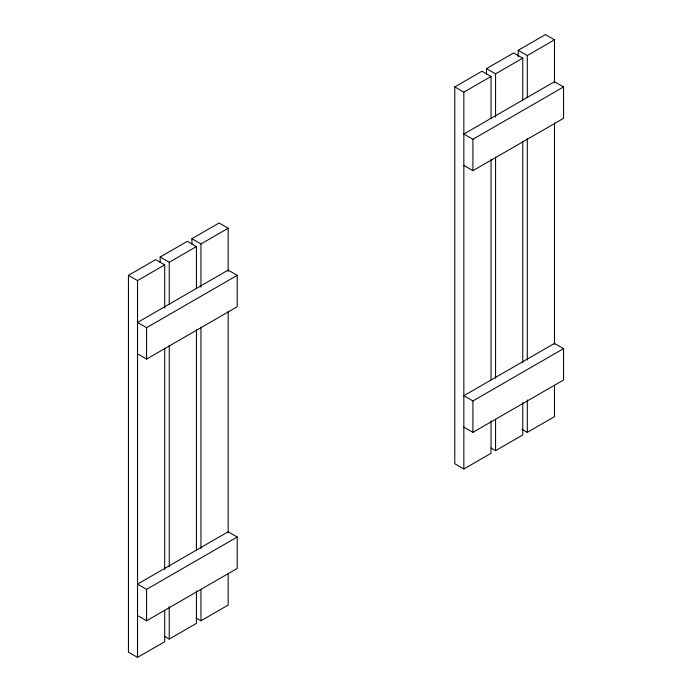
<?xml version="1.0" encoding="UTF-8"?>
<svg xmlns="http://www.w3.org/2000/svg" width="692" height="692" viewBox="0 0 692 692"><rect width="100%" height="100%" fill="white"/><g stroke="black" fill="none" stroke-linecap="round" stroke-linejoin="round"><path stroke-width="1.04" d="M164.705 610.387L164.705 641.7L137.509 657.4L128.444 652.167L128.444 275.347L155.639 259.647L164.705 264.88L164.705 308.07M160.172 262.424L160.172 257.026L187.368 241.326L196.433 246.56L196.433 288.668M191.9 244.112L191.9 238.705L219.087 223.006L228.152 228.239L228.152 271.428M491.035 420.9L491.035 453.295L463.848 468.994L454.782 463.761L454.782 86.933L481.969 71.233L491.035 76.466L491.035 118.574M486.502 74.018L486.502 68.62L513.698 52.921L522.763 58.154L522.763 100.262M518.23 56.779L518.23 50.3L545.426 34.6L554.491 39.833L554.491 83.023M128.444 275.347L137.509 280.58L164.705 264.88M160.172 257.026L169.237 262.259L196.433 246.56M191.9 238.705L200.965 243.939L228.152 228.239M454.782 86.933L463.848 92.166L491.035 76.466M486.502 68.62L495.567 73.854L522.763 58.154M518.23 50.3L527.295 55.533L554.491 39.833M237.218 275.347L228.152 270.114L137.509 322.446L146.574 327.679L237.218 275.347L237.218 306.746L146.574 359.079L137.509 353.846M563.556 86.933L554.491 81.699L463.848 134.04L472.913 139.274L563.556 86.933L563.556 118.341L472.913 170.673L463.848 165.44M237.218 537.027L228.152 531.793L137.509 584.126L146.574 589.359L237.218 537.027L237.218 568.426L146.574 620.767L137.509 615.534M563.556 348.621L554.491 343.388L463.848 395.72L472.913 400.953L563.556 348.621L563.556 380.02L472.913 432.353L463.848 427.12M164.705 636.467L169.237 639.079L196.433 623.38L196.433 590.994M196.433 618.146L200.965 620.767L228.152 605.067L228.152 573.755M491.035 448.061L495.567 450.674L522.763 434.974L522.763 402.58M521.863 429.213L527.295 432.353L554.491 416.653L554.491 385.34M554.491 122.968L554.491 344.313M527.295 55.533L527.295 97.641M527.295 138.677L527.295 360.013M527.295 399.967L527.295 432.353M522.763 141.289L522.763 362.634M495.567 73.854L495.567 117.043M495.567 156.989L495.567 378.334M495.567 419.361L495.567 450.674M491.035 159.61L491.035 379.873M472.913 139.274L472.913 170.673M472.913 400.953L472.913 432.353M463.848 92.166L463.848 468.994M228.152 311.383L228.152 532.719M200.965 243.939L200.965 287.128M200.965 327.082L200.965 548.427M200.965 589.454L200.965 620.767M196.433 329.695L196.433 549.958M169.237 262.259L169.237 304.368M169.237 345.394L169.237 566.739M169.237 606.694L169.237 639.079M164.705 348.015L164.705 569.36M146.574 327.679L146.574 359.079M146.574 589.359L146.574 620.767M137.509 280.58L137.509 657.4"/></g></svg>
